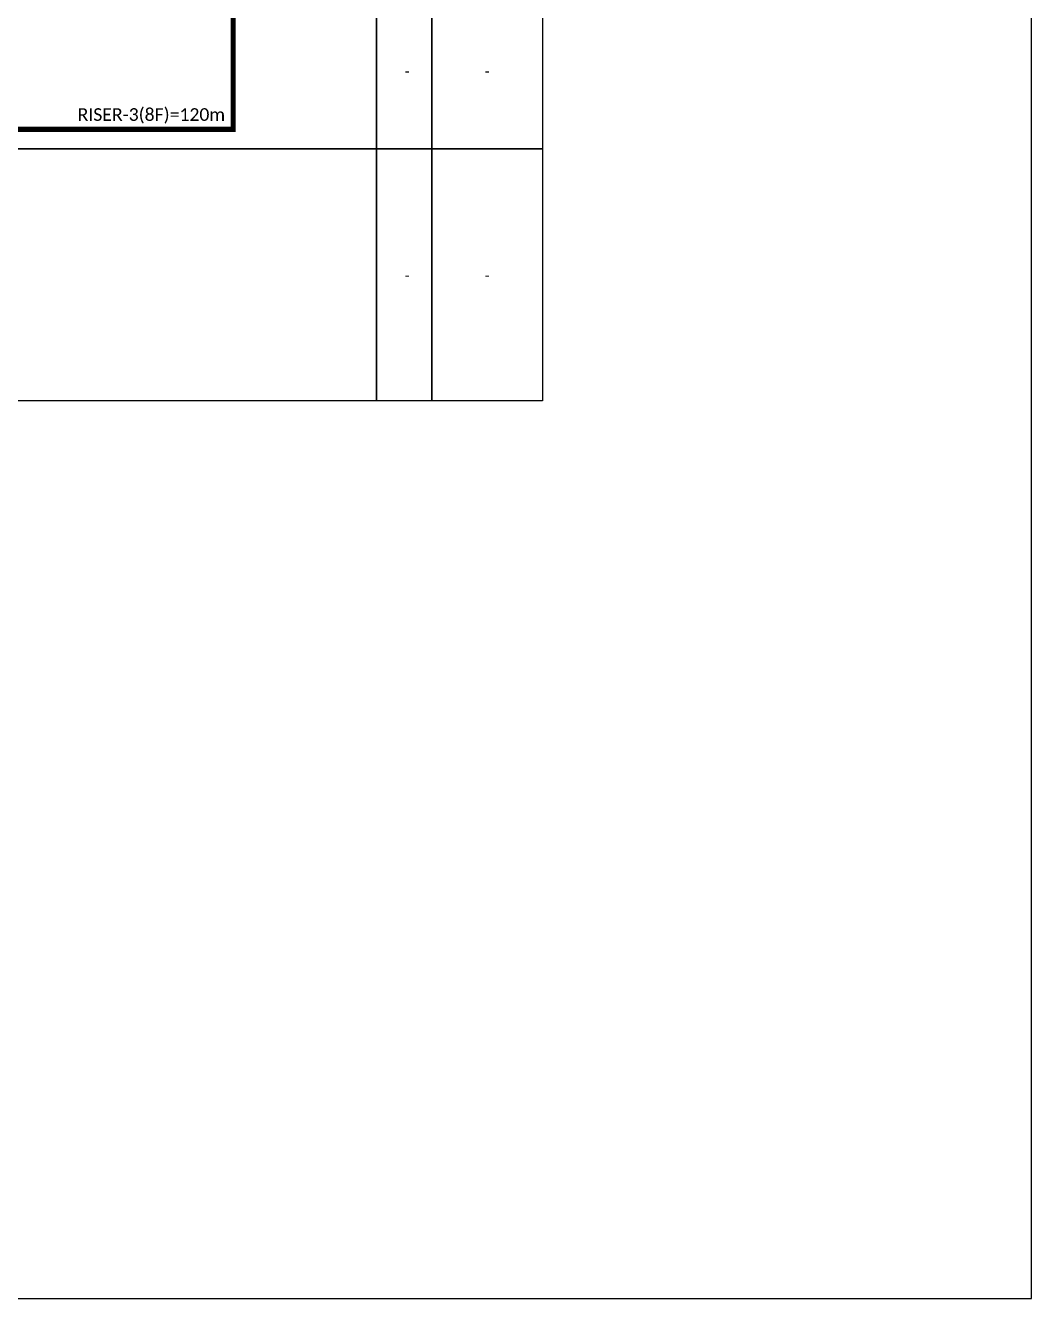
# Model space of a CAD drawing. Extents: x -89 to 1665, y 705 to 1299.
# Drawn here: x 580.7 to 749.2, y 705 to 918.2 of the extents above; entities that cross this region are included whole.
import ezdxf
from ezdxf.enums import TextEntityAlignment as Align

# ---------------------------------------------------------------- set-up
doc = ezdxf.new("R2010")
doc.units = 0
doc.styles.add('ARIAL', font='arial.ttf')
doc.styles.add('WMF-Calibri0', font='calibri.ttf')

msp = doc.modelspace()

# ---------------------------------------------------------------- linework, layer by layer
for points in [[(-89.32, 705.02), (749.25, 705.02), (749.25, 1299.02), (-89.32, 1299.02), (-89.32, 705.02)], [(576.52, 923.71), (639.54, 923.71), (639.54, 897.52), (576.52, 897.52)], [(576.52, 897.52), (639.54, 897.52), (639.54, 855.32), (576.52, 855.32)]]:
    msp.add_lwpolyline(points)
at = {"color": 30}
msp.add_lwpolyline([(442.8, 887.52, 0.88, 0.88, 0), (442.8, 900.81, 0.88, 0.88, 0), (454.33, 900.81, 0.88, 0.88, 0), (454.33, 902.41, 0.88, 0.88, 0), (457.53, 902.41, 0.88, 0.88, 0), (457.53, 900.81, 0.88, 0.88, 0), (615.51, 900.81, 0.88, 0.88, 0), (615.51, 1173.36, 0.88, 0.88, 0)], format="xyseb", dxfattribs=at)
for points in [[(639.54, 923.71), (648.8, 923.71), (648.8, 897.52), (639.54, 897.52)], [(648.8, 923.71), (667.32, 923.71), (667.32, 897.52), (648.8, 897.52)], [(639.54, 897.52), (648.8, 897.52), (648.8, 855.32), (639.54, 855.32)], [(648.8, 897.52), (667.32, 897.52), (667.32, 855.32), (648.8, 855.32)]]:
    msp.add_lwpolyline(points, close=True)

# ---------------------------------------------------------------- texts
at = {"style": 'ARIAL'}
for p in [(644.64, 910.61), (658.06, 910.61), (644.64, 876.42), (658.06, 876.42)]:
    msp.add_text('-', height=1.84, dxfattribs=at).set_placement(p, align=Align.MIDDLE_CENTER)
at = {"color": 30, "style": 'WMF-Calibri0'}
msp.add_text('RISER-3(8F)=120m', height=2.1165, dxfattribs=at).set_placement((589.45, 902.22))

doc.saveas('drawing.dxf')
